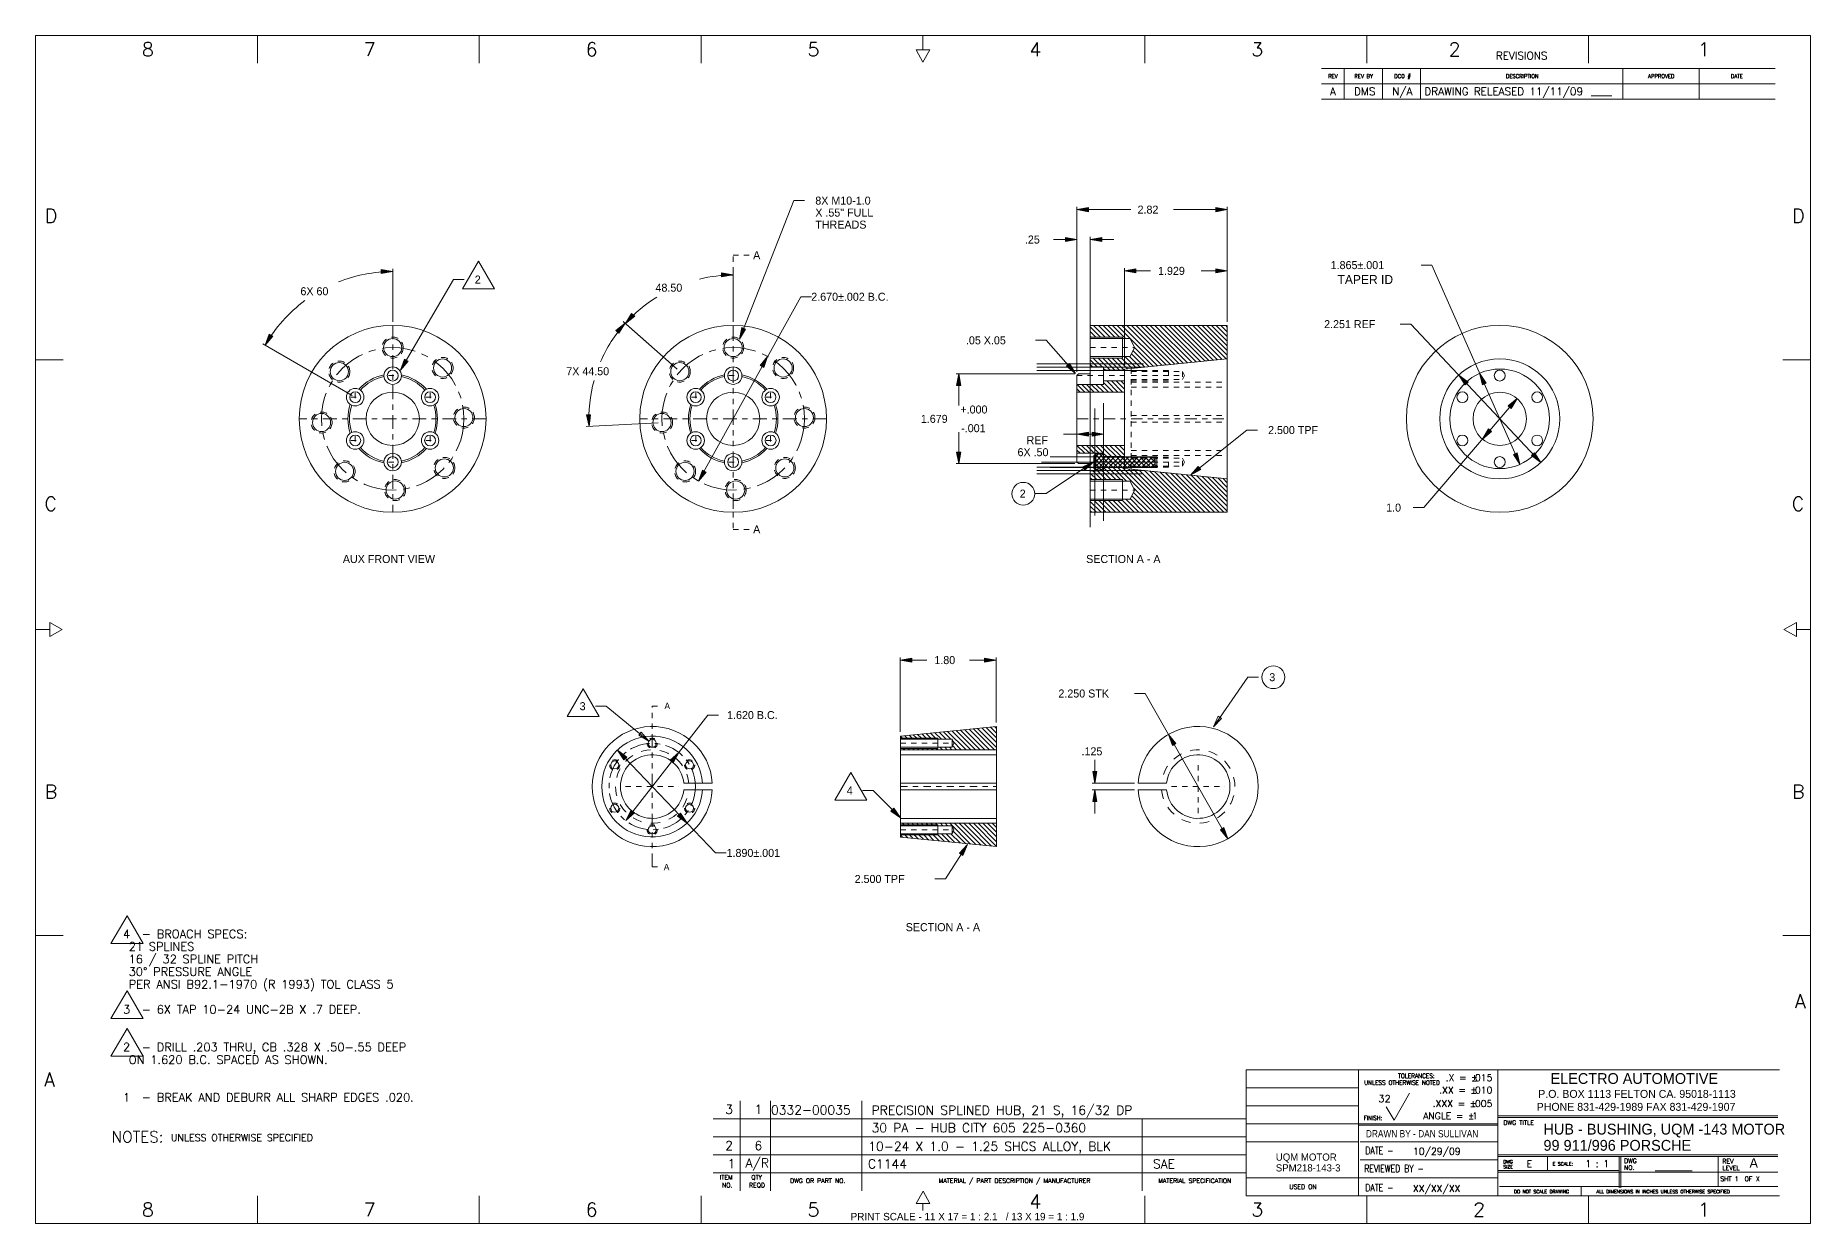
# Model space of a CAD drawing. Header units: inches. Extents: x 0.4 to 33.7, y 0.3 to 22.6.
import ezdxf

# ---------------------------------------------------------------- set-up
doc = ezdxf.new("R2010")
doc.units = ezdxf.units.IN
doc.header["$MEASUREMENT"] = 0
doc.header["$PDMODE"] = 2
doc.header["$PDSIZE"] = -2
for name, pattern in [('CENTERD', [0.4844, 0.2969, -0.0625, 0.0625, -0.0625]), ('CONTOURD', [0.4688, 0.4063, -0.0625]), ('DOTD', [0.05, 0, -0.05]), ('HIDDEND', [0.334, 0.167, -0.167]), ('PHANTOMD', [0.5782, 0.3281, -0.0313, 0.0781, -0.0313, 0.0781, -0.0313])]:
    doc.linetypes.add(name, pattern=pattern)
for name, color, linetype in [('Bushing', 7, 'Continuous'), ('Centerlines - Phantoms', 7, 'Continuous'), ('Dimensions - Text', 7, 'Continuous'), ('Hardware', 7, 'Continuous'), ('Hub', 7, 'Continuous')]:
    doc.layers.add(name, color=color, linetype=linetype)
doc.styles.add('AEC_TECH', font='AEC_TECH.SHX', dxfattribs={"height": 0.2})
doc.styles.add('ENGINEER', font='ENGINEER.SHX', dxfattribs={"height": 0.2})
doc.styles.add('MAIN', font='MAIN.SHX', dxfattribs={"height": 0.2})
doc.styles.add('MECH_TEC', font='MECH_TEC.SHX', dxfattribs={"height": 0.2})
doc.styles.add('SIMPLEX', font='simplex_.ttf', dxfattribs={"height": 0.2})
pattern_1 = [(135, (0, 0), (-0.04419417, -0.04419417), [5000])]
pattern_2 = [(225, (0, 0), (0.04419417, -0.04419417), [5000]), (315, (0, 0), (0.04419417, 0.04419417), [5000])]

msp = doc.modelspace()

# ---------------------------------------------------------------- hatches: boundary and pattern name
at = {"layer": 'Bushing', "linetype": 'Continuous', "lineweight": 0}
h = msp.add_hatch(dxfattribs=at)
h.set_pattern_fill('ANSI31', color=133, scale=0.5, angle=90, style=0, pattern_type=2)
h.set_pattern_definition(pattern_1)
h.paths.add_polyline_path([(17.31, 9.426), (17.31, 9.406), (17.576, 9.406), (17.61, 9.331), (17.576, 9.256), (17.31, 9.256), (17.31, 9.236), (16.61, 9.236), (16.61, 9.209), (18.41, 9.209), (18.41, 9.646), (16.61, 9.466), (16.61, 9.426)])
h = msp.add_hatch(dxfattribs=at)
h.set_pattern_fill('ANSI31', color=133, scale=0.5, angle=90, style=0, pattern_type=2)
h.set_pattern_definition(pattern_1)
h.paths.add_polyline_path([(17.31, 7.636), (17.31, 7.616), (16.61, 7.616), (16.61, 7.576), (18.41, 7.396), (18.41, 7.834), (16.61, 7.834), (16.61, 7.806), (17.31, 7.806), (17.31, 7.786), (17.576, 7.786), (17.61, 7.711), (17.576, 7.636)])
at = {"layer": 'Dimensions - Text', "linetype": 'Continuous', "lineweight": 0}
for points in [[(19.916, 19.328), (20.133, 19.366), (20.133, 19.289)], [(22.734, 19.328), (22.518, 19.289), (22.518, 19.366)], [(19.916, 18.768), (19.7, 18.73), (19.7, 18.806)], [(20.166, 18.768), (20.383, 18.806), (20.383, 18.73)], [(7.093, 18.169), (6.876, 18.131), (6.876, 18.207)], [(13.474, 18.104), (13.257, 18.066), (13.257, 18.142)], [(20.805, 18.181), (21.022, 18.219), (21.022, 18.143)], [(22.734, 18.181), (22.518, 18.143), (22.518, 18.219)], [(11.456, 17.195), (11.571, 17.382), (11.628, 17.332)], [(4.703, 16.789), (4.778, 16.996), (4.845, 16.958)], [(11.448, 17.202), (11.333, 17.014), (11.275, 17.065)], [(13.591, 16.903), (13.635, 17.119), (13.706, 17.091)], [(7.24, 16.32), (7.317, 16.527), (7.383, 16.488)], [(14.12, 16.577), (14.049, 16.369), (13.982, 16.406)], [(19.892, 16.257), (19.719, 16.394), (19.776, 16.445)], [(17.7, 16.249), (17.738, 16.032), (17.662, 16.032)], [(27.07, 16.23), (27.246, 16.098), (27.19, 16.046)], [(27.462, 16.262), (27.585, 16.079), (27.515, 16.048)], [(28.165, 15.79), (28.053, 15.6), (27.995, 15.65)], [(10.772, 15.268), (10.723, 15.482), (10.799, 15.486)], [(19.916, 15.121), (20.133, 15.16), (20.133, 15.083)], [(20.416, 15.121), (20.2, 15.083), (20.2, 15.16)], [(27.515, 15.029), (27.627, 15.219), (27.685, 15.169)], [(17.7, 14.57), (17.662, 14.787), (17.738, 14.787)], [(28.218, 14.557), (28.095, 14.739), (28.165, 14.77)], [(28.61, 14.589), (28.434, 14.721), (28.49, 14.773)], [(12.827, 14.241), (12.899, 14.449), (12.966, 14.412)], [(20.226, 14.602), (20.067, 14.45), (20.024, 14.513)], [(22.043, 14.354), (22.188, 14.519), (22.236, 14.459)], [(16.603, 10.89), (16.819, 10.929), (16.819, 10.852)], [(18.403, 10.89), (18.186, 10.852), (18.186, 10.929)], [(21.632, 9.499), (21.772, 9.33), (21.706, 9.292)], [(11.304, 9.205), (11.481, 9.074), (11.426, 9.022)], [(12.454, 9.161), (12.351, 8.966), (12.291, 9.013)], [(11.46, 7.882), (11.562, 8.076), (11.623, 8.029)], [(12.609, 7.838), (12.432, 7.968), (12.487, 8.021)], [(16.61, 7.936), (16.43, 8.062), (16.484, 8.116)], [(22.745, 7.543), (22.604, 7.713), (22.671, 7.751)], [(17.863, 7.435), (17.78, 7.231), (17.715, 7.272)]]:
    msp.add_hatch(color=1, dxfattribs=at).paths.add_polyline_path(points)
at = {"layer": 'Hardware', "linetype": 'Continuous', "lineweight": 0}
h = msp.add_hatch(dxfattribs=at)
h.set_pattern_fill('ANSI37', color=9, scale=0.5, angle=180, style=0, pattern_type=2)
h.set_pattern_definition(pattern_2)
h.paths.add_polyline_path([(20.268, 14.751), (20.268, 14.448), (20.416, 14.448), (20.416, 14.504), (20.416, 14.694), (20.416, 14.751)])
h = msp.add_hatch(dxfattribs=at)
h.set_pattern_fill('ANSI37', color=9, scale=0.5, angle=180, style=0, pattern_type=2)
h.set_pattern_definition(pattern_2)
h.paths.add_polyline_path([(20.416, 14.694), (20.416, 14.504), (21.379, 14.504), (21.379, 14.694)])
at = {"layer": 'Hub', "linetype": 'Continuous', "lineweight": 0}
h = msp.add_hatch(dxfattribs=at)
h.set_pattern_fill('ANSI31', color=93, scale=0.5, angle=90, style=0, pattern_type=2)
h.set_pattern_definition(pattern_1)
h.paths.add_polyline_path([(20.997, 16.744), (20.916, 16.574), (20.767, 16.574), (20.767, 16.547), (20.166, 16.547), (20.166, 16.383), (20.416, 16.383), (20.416, 16.321), (20.805, 16.321), (20.805, 16.342), (20.93, 16.354), (22.734, 16.535), (22.734, 17.159), (20.166, 17.159), (20.166, 16.941), (20.767, 16.941), (20.767, 16.914), (20.916, 16.914)])
h = msp.add_hatch(dxfattribs=at)
h.set_pattern_fill('ANSI31', color=93, scale=0.5, angle=90, style=0, pattern_type=2)
h.set_pattern_definition(pattern_1)
h.paths.add_polyline_path([(19.916, 16.055), (19.916, 15.909), (20.805, 15.909), (20.805, 16.118), (20.416, 16.118), (20.416, 16.055)])
h = msp.add_hatch(dxfattribs=at)
h.set_pattern_fill('ANSI31', color=93, scale=0.5, angle=90, style=0, pattern_type=2)
h.set_pattern_definition(pattern_1)
h.paths.add_polyline_path([(19.916, 14.909), (19.916, 14.763), (20.416, 14.763), (20.416, 14.701), (20.805, 14.701), (20.805, 14.909), (19.916, 14.909)])
h = msp.add_hatch(dxfattribs=at)
h.set_pattern_fill('ANSI31', color=93, scale=0.5, angle=90, style=0, pattern_type=2)
h.set_pattern_definition(pattern_1)
h.paths.add_polyline_path([(20.916, 14.244), (20.997, 14.074), (20.916, 13.904), (20.767, 13.904), (20.767, 13.877), (20.166, 13.877), (20.166, 13.659), (22.734, 13.659), (22.734, 14.284), (20.93, 14.464), (20.805, 14.477), (20.805, 14.498), (20.416, 14.498), (20.416, 14.435), (20.166, 14.435), (20.166, 14.271), (20.767, 14.271), (20.767, 14.244)])
for points in [[(20.253, 8.584), (20.215, 8.8), (20.292, 8.8)], [(20.253, 8.459), (20.292, 8.242), (20.215, 8.242)]]:
    msp.add_hatch(color=1, dxfattribs=at).paths.add_polyline_path(points)

# ---------------------------------------------------------------- linework, layer by layer
at = {"layer": 'Bushing', "color": 254, "linetype": 'DOTD', "lineweight": 0, "ltscale": 0.452244}
for p, q in [((20.93, 16.354), (22.73, 16.534)), ((20.93, 14.464), (22.73, 14.284))]:
    msp.add_line(p, q, dxfattribs=at)
at = {"layer": 'Bushing', "color": 254, "linetype": 'DOTD', "lineweight": 0, "ltscale": 0.23625}
for p in [(20.93, 16.354), (20.93, 14.464)]:
    msp.add_line(p, (20.93, 15.409), dxfattribs=at)
at = {"layer": 'Bushing', "color": 254, "linetype": 'DOTD', "lineweight": 0, "ltscale": 0.175}
for p, q in [((20.93, 16.314), (21.63, 16.314)), ((20.93, 16.144), (21.63, 16.144)), ((20.93, 16.124), (21.63, 16.124)), ((20.93, 14.694), (21.63, 14.694)), ((20.93, 14.674), (21.63, 14.674)), ((20.93, 14.504), (21.63, 14.504))]:
    msp.add_line(p, q, dxfattribs=at)
at = {"layer": 'Bushing', "color": 254, "linetype": 'DOTD', "lineweight": 0, "ltscale": 0.0475}
for p, q in [((21.63, 16.314), (21.63, 16.124)), ((21.63, 14.504), (21.63, 14.694))]:
    msp.add_line(p, q, dxfattribs=at)
at = {"layer": 'Bushing', "color": 254, "linetype": 'DOTD', "lineweight": 0, "ltscale": 0.28125}
for q in [(22.73, 16.534), (22.73, 14.284)]:
    msp.add_line((22.73, 15.409), q, dxfattribs=at)
at = {"layer": 'Bushing', "color": 254, "linetype": 'DOTD', "lineweight": 0, "ltscale": 0.24136}
for p, q in [((20.93, 16.294), (21.896, 16.294)), ((20.93, 16.144), (21.896, 16.144)), ((20.93, 14.674), (21.896, 14.674)), ((20.93, 14.524), (21.896, 14.524))]:
    msp.add_line(p, q, dxfattribs=at)
at = {"layer": 'Bushing', "color": 254, "linetype": 'DOTD', "lineweight": 0, "ltscale": 0.45}
for p, q in [((20.93, 16.097), (22.73, 16.097)), ((20.93, 16.005), (22.73, 16.005)), ((20.93, 15.472), (22.73, 15.472)), ((20.93, 15.347), (22.73, 15.347)), ((20.93, 14.813), (22.73, 14.813)), ((20.93, 14.722), (22.73, 14.722))]:
    msp.add_line(p, q, dxfattribs=at)
at = {"layer": 'Bushing', "color": 254, "linetype": 'DOTD', "lineweight": 0, "ltscale": 0.020645}
for p, q in [((21.93, 16.219), (21.896, 16.294)), ((21.93, 16.219), (21.896, 16.144)), ((21.93, 14.599), (21.896, 14.674)), ((21.93, 14.599), (21.896, 14.524))]:
    msp.add_line(p, q, dxfattribs=at)
at = {"layer": 'Bushing', "color": 254, "linetype": 'DOTD', "lineweight": 0, "ltscale": 0.0375}
for p, q in [((21.896, 16.294), (21.896, 16.144)), ((21.896, 14.524), (21.896, 14.674))]:
    msp.add_line(p, q, dxfattribs=at)
at = {"layer": 'Bushing', "color": 133, "linetype": 'Continuous', "lineweight": 0}
for p, q in [((16.61, 9.466), (18.41, 9.646)), ((16.61, 9.466), (16.61, 8.521)), ((16.61, 9.426), (17.31, 9.426)), ((16.61, 9.406), (17.576, 9.406)), ((17.31, 9.426), (17.31, 9.236)), ((17.61, 9.331), (17.576, 9.406)), ((17.576, 9.406), (17.576, 9.256)), ((17.61, 9.331), (17.576, 9.256)), ((18.41, 8.521), (18.41, 9.646)), ((16.61, 9.256), (17.31, 9.256)), ((16.61, 9.256), (17.576, 9.256)), ((16.61, 9.236), (17.31, 9.236)), ((16.61, 9.209), (18.41, 9.209)), ((16.61, 9.117), (18.41, 9.117)), ((12.549, 8.584), (13.08, 8.584)), ((12.549, 8.459), (13.08, 8.459)), ((16.61, 8.584), (18.41, 8.584)), ((16.61, 7.576), (16.61, 8.521)), ((16.61, 8.459), (18.41, 8.459)), ((18.41, 8.521), (18.41, 7.396)), ((21.596, 8.584), (21.065, 8.584)), ((21.596, 8.459), (21.065, 8.459)), ((16.61, 7.925), (18.41, 7.925)), ((16.61, 7.834), (18.41, 7.834)), ((16.61, 7.806), (17.31, 7.806)), ((16.61, 7.786), (17.31, 7.786)), ((16.61, 7.786), (17.576, 7.786)), ((17.31, 7.616), (17.31, 7.806)), ((17.61, 7.711), (17.576, 7.786)), ((17.576, 7.636), (17.576, 7.786)), ((17.61, 7.711), (17.576, 7.636)), ((16.61, 7.636), (17.576, 7.636)), ((16.61, 7.616), (17.31, 7.616)), ((16.61, 7.576), (18.41, 7.396))]:
    msp.add_line(p, q, dxfattribs=at)
at = {"layer": 'Bushing', "color": 133, "linetype": 'CONTOURD', "lineweight": 0, "ltscale": 0.149226}
for centre in [(11.957, 9.331), (11.255, 8.926), (12.658, 8.926), (11.255, 8.116), (12.658, 8.116), (11.957, 7.711)]:
    msp.add_circle(centre, 0.095, dxfattribs=at)
at = {"layer": 'Bushing', "color": 133, "linetype": 'Continuous', "lineweight": 0}
for centre in [(11.957, 9.331), (11.255, 8.926), (12.658, 8.926), (11.255, 8.116), (12.658, 8.116), (11.957, 7.711)]:
    msp.add_circle(centre, 0.075, dxfattribs=at)
for centre, radius, start, end in [((11.957, 8.521), 1.125, 3.1847, 356.8153), ((11.957, 8.521), 0.945, 3.7922, 356.2078), ((22.188, 8.521), 1.125, 183.1847, 176.8153), ((11.957, 8.521), 0.596, 6.0194, 353.9806), ((22.188, 8.521), 0.596, 186.0194, 173.9806)]:
    msp.add_arc(centre, radius, start, end, dxfattribs=at)
at = {"layer": 'Bushing', "color": 133, "linetype": 'HIDDEND', "lineweight": 0, "ltscale": 1.048629}
for centre, start, end in [((11.957, 8.521), 5.2159, 354.7841), ((22.188, 8.521), 185.2159, 174.7841)]:
    msp.add_arc(centre, 0.688, start, end, dxfattribs=at)
at = {"layer": 'Centerlines - Phantoms', "color": 9, "linetype": 'PHANTOMD', "lineweight": 0, "ltscale": 0.08019}
for p, q in [((13.474, 18.152), (13.474, 18.473)), ((13.474, 13.659), (13.474, 13.339))]:
    msp.add_line(p, q, dxfattribs=at)
at = {"layer": 'Centerlines - Phantoms', "color": 9, "linetype": 'PHANTOMD', "lineweight": 0, "ltscale": 0.075}
for p, q in [((13.474, 18.473), (13.774, 18.473)), ((13.474, 13.339), (13.774, 13.339))]:
    msp.add_line(p, q, dxfattribs=at)
at = {"layer": 'Centerlines - Phantoms', "color": 9, "linetype": 'CENTERD', "lineweight": 0, "ltscale": 0.875}
for p, q in [((7.093, 17.159), (7.093, 13.659)), ((8.843, 15.409), (5.343, 15.409)), ((15.224, 15.409), (11.724, 15.409))]:
    msp.add_line(p, q, dxfattribs=at)
at = {"layer": 'Centerlines - Phantoms', "color": 9, "linetype": 'PHANTOMD', "lineweight": 0, "ltscale": 0.875}
msp.add_line((13.474, 17.159), (13.474, 13.659), dxfattribs=at)
at = {"layer": 'Centerlines - Phantoms', "color": 9, "linetype": 'CENTERD', "lineweight": 0, "ltscale": 0.207722}
for p, q in [((20.166, 16.744), (20.997, 16.744)), ((20.166, 14.074), (20.997, 14.074))]:
    msp.add_line(p, q, dxfattribs=at)
at = {"layer": 'Centerlines - Phantoms', "color": 9, "linetype": 'CENTERD', "lineweight": 0, "ltscale": 0.04027}
for p, q in [((7.012, 16.219), (7.173, 16.219)), ((13.393, 16.219), (13.554, 16.219)), ((6.311, 15.814), (6.472, 15.814)), ((6.391, 15.895), (6.391, 15.734)), ((7.714, 15.814), (7.875, 15.814)), ((7.794, 15.895), (7.794, 15.734)), ((12.692, 15.814), (12.853, 15.814)), ((12.772, 15.895), (12.772, 15.734)), ((14.095, 15.814), (14.256, 15.814)), ((14.175, 15.895), (14.175, 15.734)), ((6.311, 15.004), (6.472, 15.004)), ((6.391, 15.085), (6.391, 14.924)), ((7.714, 15.004), (7.875, 15.004)), ((7.794, 15.085), (7.794, 14.924)), ((12.692, 15.004), (12.853, 15.004)), ((12.772, 15.085), (12.772, 14.924)), ((14.095, 15.004), (14.256, 15.004)), ((14.175, 15.085), (14.175, 14.924)), ((7.012, 14.599), (7.173, 14.599)), ((13.393, 14.599), (13.554, 14.599))]:
    msp.add_line(p, q, dxfattribs=at)
at = {"layer": 'Centerlines - Phantoms', "color": 9, "linetype": 'CENTERD', "lineweight": 0, "ltscale": 0.222128}
for p, q in [((19.917, 16.219), (20.805, 16.219)), ((19.917, 14.599), (20.805, 14.599))]:
    msp.add_line(p, q, dxfattribs=at)
at = {"layer": 'Centerlines - Phantoms', "color": 254, "linetype": 'DOTD', "lineweight": 0, "ltscale": 0.25}
for p, q in [((20.93, 16.219), (21.93, 16.219)), ((20.93, 14.599), (21.93, 14.599))]:
    msp.add_line(p, q, dxfattribs=at)
at = {"layer": 'Centerlines - Phantoms', "color": 9, "linetype": 'CENTERD', "lineweight": 0, "ltscale": 0.704512}
msp.add_line((19.916, 15.409), (22.734, 15.409), dxfattribs=at)
at = {"layer": 'Centerlines - Phantoms', "color": 9, "linetype": 'PHANTOMD', "lineweight": 0, "ltscale": 0.75229}
msp.add_line((11.957, 7.017), (11.957, 10.026), dxfattribs=at)
at = {"layer": 'Centerlines - Phantoms', "color": 9, "linetype": 'PHANTOMD', "lineweight": 0, "ltscale": 0.0375}
for p, q in [((11.957, 10.026), (12.107, 10.026)), ((11.957, 7.017), (12.107, 7.017))]:
    msp.add_line(p, q, dxfattribs=at)
at = {"layer": 'Centerlines - Phantoms', "color": 9, "linetype": 'CENTERD', "lineweight": 0, "ltscale": 0.25}
for p, q in [((16.61, 9.331), (17.61, 9.331)), ((16.61, 7.711), (17.61, 7.711))]:
    msp.add_line(p, q, dxfattribs=at)
at = {"layer": 'Centerlines - Phantoms', "color": 7, "linetype": 'CENTERD', "lineweight": 5, "ltscale": 0.25}
for p, q in [((22.188, 8.021), (22.188, 9.021)), ((11.457, 8.521), (12.457, 8.521)), ((21.688, 8.521), (22.688, 8.521))]:
    msp.add_line(p, q, dxfattribs=at)
at = {"layer": 'Centerlines - Phantoms', "color": 9, "linetype": 'CENTERD', "lineweight": 0, "ltscale": 0.45}
msp.add_line((16.61, 8.521), (18.41, 8.521), dxfattribs=at)
at = {"layer": 'Centerlines - Phantoms', "color": 9, "linetype": 'CENTERD', "lineweight": 0, "ltscale": 2.097013}
for centre in [(7.093, 15.409), (13.474, 15.409)]:
    msp.add_circle(centre, 1.335, dxfattribs=at)
at = {"layer": 'Centerlines - Phantoms', "color": 9, "linetype": 'CENTERD', "lineweight": 0, "ltscale": 1.272345}
msp.add_circle((11.957, 8.521), 0.81, dxfattribs=at)
at = {"layer": 'Dimensions - Text', "color": 1, "linetype": 'Continuous', "lineweight": 0}
for p, q in [((0.399, 22.589), (33.663, 22.589)), ((0.399, 0.336), (0.399, 22.589)), ((4.557, 22.07), (4.557, 22.589)), ((8.715, 22.07), (8.715, 22.589)), ((12.873, 22.07), (12.873, 22.589)), ((16.901, 22.324), (17.161, 22.324)), ((17.031, 22.089), (16.901, 22.324)), ((17.031, 22.324), (17.031, 22.589)), ((17.161, 22.324), (17.031, 22.089)), ((21.189, 22.07), (21.189, 22.589)), ((25.347, 22.07), (25.347, 22.589)), ((29.505, 22.07), (29.505, 22.589)), ((33.663, 22.589), (33.663, 0.336)), ((24.499, 21.971), (33.003, 21.971)), ((24.927, 21.971), (24.927, 21.4)), ((25.642, 21.971), (25.642, 21.4)), ((26.357, 21.971), (26.357, 21.4)), ((30.144, 21.971), (30.144, 21.4)), ((31.574, 21.971), (31.574, 21.4)), ((33.003, 21.686), (24.499, 21.686)), ((24.499, 21.4), (33.003, 21.4)), ((13.591, 16.903), (14.613, 19.497)), ((14.613, 19.497), (14.813, 19.497)), ((19.916, 16.289), (19.916, 19.378)), ((19.916, 19.328), (20.133, 19.366)), ((19.916, 19.328), (20.133, 19.289)), ((19.916, 19.328), (20.925, 19.328)), ((20.133, 19.366), (20.133, 19.289)), ((21.725, 19.328), (22.734, 19.328)), ((22.734, 19.328), (22.518, 19.366)), ((22.518, 19.289), (22.518, 19.366)), ((22.734, 19.328), (22.518, 19.289)), ((22.734, 17.229), (22.734, 19.378)), ((19.916, 18.768), (19.476, 18.768)), ((19.916, 18.768), (19.7, 18.806)), ((19.7, 18.73), (19.7, 18.806)), ((19.916, 18.768), (19.7, 18.73)), ((19.916, 16.289), (19.916, 18.818)), ((20.166, 17.229), (20.166, 18.818)), ((20.166, 18.768), (20.383, 18.806)), ((20.166, 18.768), (20.383, 18.73)), ((20.166, 18.768), (20.606, 18.768)), ((20.383, 18.806), (20.383, 18.73)), ((8.701, 18.362), (8.401, 17.843)), ((9.001, 17.843), (8.701, 18.362)), ((7.093, 18.169), (6.876, 18.207)), ((6.876, 18.131), (6.876, 18.207)), ((7.093, 18.169), (6.876, 18.131)), ((7.093, 17.229), (7.093, 18.219)), ((7.24, 16.32), (8.231, 18.018)), ((8.231, 18.018), (8.431, 18.018)), ((13.474, 18.104), (13.257, 18.142)), ((13.257, 18.066), (13.257, 18.142)), ((13.474, 18.104), (13.257, 18.066)), ((13.474, 17.229), (13.474, 18.154)), ((20.805, 16.412), (20.805, 18.231)), ((20.805, 18.181), (21.022, 18.219)), ((20.805, 18.181), (21.022, 18.143)), ((20.805, 18.181), (21.295, 18.181)), ((21.022, 18.219), (21.022, 18.143)), ((22.245, 18.181), (22.734, 18.181)), ((22.734, 18.181), (22.518, 18.219)), ((22.518, 18.143), (22.518, 18.219)), ((22.734, 18.181), (22.518, 18.143)), ((22.734, 17.229), (22.734, 18.231)), ((26.565, 18.289), (26.365, 18.289)), ((28.218, 14.557), (26.565, 18.289)), ((8.401, 17.843), (9.001, 17.843)), ((12.827, 14.241), (14.739, 17.696)), ((14.739, 17.696), (14.939, 17.696)), ((11.456, 17.195), (11.571, 17.382)), ((11.456, 17.195), (11.628, 17.332)), ((11.571, 17.382), (11.628, 17.332)), ((4.703, 16.789), (4.778, 16.996)), ((4.778, 16.996), (4.845, 16.958)), ((11.448, 17.202), (11.275, 17.065)), ((11.333, 17.014), (11.275, 17.065)), ((11.448, 17.202), (11.333, 17.014)), ((12.422, 16.34), (11.41, 17.235)), ((12.422, 16.34), (11.418, 17.228)), ((13.591, 16.903), (13.635, 17.119)), ((13.591, 16.903), (13.706, 17.091)), ((13.635, 17.119), (13.706, 17.091)), ((26.176, 17.183), (25.976, 17.183)), ((28.61, 14.589), (26.176, 17.183)), ((6.331, 15.849), (4.66, 16.814)), ((4.703, 16.789), (4.845, 16.958)), ((19.339, 16.88), (19.139, 16.88)), ((19.892, 16.257), (19.339, 16.88)), ((0.399, 16.514), (0.919, 16.514)), ((7.24, 16.32), (7.317, 16.527)), ((7.24, 16.32), (7.383, 16.488)), ((7.317, 16.527), (7.383, 16.488)), ((14.12, 16.577), (13.982, 16.406)), ((14.049, 16.369), (13.982, 16.406)), ((14.12, 16.577), (14.049, 16.369)), ((19.719, 16.394), (19.776, 16.445)), ((19.892, 16.257), (19.719, 16.394)), ((19.892, 16.257), (19.776, 16.445)), ((33.663, 16.514), (33.143, 16.514)), ((19.876, 16.249), (17.65, 16.249)), ((17.7, 16.249), (17.662, 16.032)), ((17.738, 16.032), (17.662, 16.032)), ((17.7, 16.249), (17.738, 16.032)), ((17.7, 15.659), (17.7, 16.249)), ((27.07, 16.23), (27.246, 16.098)), ((27.07, 16.23), (27.19, 16.046)), ((27.246, 16.098), (27.19, 16.046)), ((27.462, 16.262), (27.585, 16.079)), ((27.462, 16.262), (27.515, 16.048)), ((27.585, 16.079), (27.515, 16.048)), ((28.165, 15.79), (26.42, 13.746)), ((28.165, 15.79), (27.995, 15.65)), ((28.053, 15.6), (27.995, 15.65)), ((28.165, 15.79), (28.053, 15.6)), ((12.071, 15.336), (10.722, 15.265)), ((10.723, 15.482), (10.799, 15.486)), ((10.772, 15.268), (10.723, 15.482)), ((10.772, 15.268), (10.799, 15.486)), ((17.7, 14.57), (17.7, 15.159)), ((19.916, 15.121), (19.663, 15.121)), ((19.916, 14.677), (19.916, 15.171)), ((19.916, 15.121), (20.133, 15.16)), ((19.916, 15.121), (20.133, 15.083)), ((19.916, 15.121), (20.416, 15.121)), ((20.133, 15.16), (20.133, 15.083)), ((20.416, 15.121), (20.2, 15.16)), ((20.2, 15.083), (20.2, 15.16)), ((20.416, 15.121), (20.2, 15.083)), ((20.416, 14.677), (20.416, 15.171)), ((22.043, 14.354), (23.098, 15.199)), ((23.098, 15.199), (23.298, 15.199)), ((27.515, 15.029), (27.627, 15.219)), ((27.515, 15.029), (27.685, 15.169)), ((27.627, 15.219), (27.685, 15.169)), ((17.7, 14.57), (17.662, 14.787)), ((17.662, 14.787), (17.738, 14.787)), ((17.7, 14.57), (17.738, 14.787)), ((28.095, 14.739), (28.165, 14.77)), ((28.218, 14.557), (28.095, 14.739)), ((28.218, 14.557), (28.165, 14.77)), ((28.434, 14.721), (28.49, 14.773)), ((28.61, 14.589), (28.434, 14.721)), ((28.61, 14.589), (28.49, 14.773)), ((12.827, 14.241), (12.899, 14.449)), ((12.827, 14.241), (12.966, 14.412)), ((12.899, 14.449), (12.966, 14.412)), ((19.876, 14.57), (17.65, 14.57)), ((20.226, 14.602), (19.341, 14.008)), ((20.226, 14.602), (20.024, 14.513)), ((20.067, 14.45), (20.024, 14.513)), ((20.226, 14.602), (20.067, 14.45)), ((22.043, 14.354), (22.188, 14.519)), ((22.043, 14.354), (22.236, 14.459)), ((22.188, 14.519), (22.236, 14.459)), ((19.341, 14.008), (19.141, 14.008)), ((26.42, 13.746), (26.22, 13.746)), ((0.665, 11.463), (0.399, 11.463)), ((0.665, 11.333), (0.665, 11.593)), ((0.665, 11.593), (0.899, 11.463)), ((0.899, 11.463), (0.665, 11.333)), ((33.163, 11.463), (33.398, 11.593)), ((33.398, 11.333), (33.163, 11.463)), ((33.398, 11.593), (33.398, 11.333)), ((33.398, 11.463), (33.663, 11.463)), ((16.603, 9.543), (16.603, 10.94)), ((16.603, 10.89), (16.819, 10.929)), ((16.603, 10.89), (16.819, 10.852)), ((16.603, 10.89), (17.103, 10.89)), ((16.819, 10.929), (16.819, 10.852)), ((17.903, 10.89), (18.403, 10.89)), ((18.403, 10.89), (18.186, 10.929)), ((18.186, 10.852), (18.186, 10.929)), ((18.403, 10.89), (18.186, 10.852)), ((18.403, 9.723), (18.403, 10.94)), ((10.663, 10.352), (10.363, 9.833)), ((10.963, 9.833), (10.663, 10.352)), ((22.473, 9.637), (23.121, 10.569)), ((23.121, 10.569), (23.321, 10.569)), ((11.094, 10.026), (10.894, 10.026)), ((11.895, 9.374), (11.094, 10.026)), ((21.197, 10.264), (20.997, 10.264)), ((22.745, 7.543), (21.197, 10.264)), ((10.363, 9.833), (10.963, 9.833)), ((11.46, 7.882), (12.997, 9.86)), ((12.997, 9.86), (13.197, 9.86)), ((22.473, 9.637), (22.565, 9.837)), ((22.473, 9.637), (22.628, 9.793)), ((22.565, 9.837), (22.628, 9.793)), ((11.703, 9.481), (11.751, 9.541)), ((11.895, 9.374), (11.703, 9.481)), ((11.895, 9.374), (11.751, 9.541)), ((21.632, 9.499), (21.772, 9.33)), ((21.632, 9.499), (21.706, 9.292)), ((21.772, 9.33), (21.706, 9.292)), ((11.304, 9.205), (11.481, 9.074)), ((11.304, 9.205), (11.426, 9.022)), ((11.304, 9.205), (13.143, 7.278)), ((11.481, 9.074), (11.426, 9.022)), ((12.454, 9.161), (12.291, 9.013)), ((12.351, 8.966), (12.291, 9.013)), ((12.454, 9.161), (12.351, 8.966)), ((15.678, 8.787), (15.378, 8.267)), ((15.978, 8.267), (15.678, 8.787)), ((16.1, 8.447), (15.9, 8.447)), ((16.61, 7.936), (16.1, 8.447)), ((11.46, 7.882), (11.562, 8.076)), ((11.46, 7.882), (11.623, 8.029)), ((11.562, 8.076), (11.623, 8.029)), ((12.432, 7.968), (12.487, 8.021)), ((12.609, 7.838), (12.487, 8.021)), ((15.378, 8.267), (15.978, 8.267)), ((16.43, 8.062), (16.484, 8.116)), ((16.61, 7.936), (16.43, 8.062)), ((16.61, 7.936), (16.484, 8.116)), ((12.609, 7.838), (12.432, 7.968)), ((22.604, 7.713), (22.671, 7.751)), ((22.745, 7.543), (22.604, 7.713)), ((22.745, 7.543), (22.671, 7.751)), ((17.863, 7.435), (17.455, 6.79)), ((17.863, 7.435), (17.715, 7.272)), ((17.863, 7.435), (17.78, 7.231)), ((13.143, 7.278), (13.343, 7.278)), ((17.78, 7.231), (17.715, 7.272)), ((17.455, 6.79), (17.255, 6.79)), ((2.114, 6.099), (1.814, 5.58)), ((2.414, 5.58), (2.114, 6.099)), ((0.399, 5.729), (0.919, 5.729)), ((33.663, 5.729), (33.143, 5.729)), ((1.814, 5.58), (2.414, 5.58)), ((2.114, 4.697), (1.814, 4.177)), ((2.414, 4.177), (2.114, 4.697)), ((1.814, 4.177), (2.414, 4.177)), ((2.114, 3.988), (1.814, 3.468)), ((2.414, 3.468), (2.114, 3.988)), ((1.814, 3.468), (2.414, 3.468)), ((23.089, 0.856), (23.089, 3.214)), ((23.089, 3.214), (33.081, 3.214)), ((25.194, 0.856), (25.194, 3.214)), ((27.805, 0.856), (27.805, 3.214)), ((23.098, 2.877), (25.196, 2.877)), ((13.602, 2.632), (13.602, 0.947)), ((14.176, 2.632), (14.176, 0.947)), ((15.884, 2.632), (15.884, 0.947)), ((23.098, 2.541), (25.196, 2.541)), ((27.805, 2.351), (33.054, 2.351)), ((13.097, 2.295), (23.089, 2.295)), ((21.14, 2.295), (21.14, 0.947)), ((23.098, 2.204), (25.196, 2.204)), ((25.194, 2.204), (27.805, 2.204)), ((25.194, 2.177), (27.805, 2.177)), ((27.805, 2.324), (33.054, 2.324)), ((13.097, 1.958), (23.089, 1.958)), ((23.089, 1.867), (25.194, 1.867)), ((25.221, 1.867), (27.805, 1.867)), ((13.097, 1.621), (23.089, 1.621)), ((25.221, 1.531), (27.805, 1.531)), ((27.805, 1.62), (33.054, 1.62)), ((27.805, 1.593), (33.054, 1.593)), ((28.732, 1.593), (28.732, 1.326)), ((30.079, 1.593), (30.079, 1.004)), ((30.106, 1.593), (30.106, 1.004)), ((31.932, 1.031), (31.932, 1.593)), ((13.097, 1.284), (23.089, 1.284)), ((23.089, 1.193), (25.221, 1.193)), ((25.221, 1.194), (27.805, 1.194)), ((27.805, 1.326), (30.079, 1.326)), ((27.805, 1.299), (33.054, 1.299)), ((27.832, 1.031), (33.054, 1.031)), ((29.363, 0.856), (29.363, 1.025)), ((4.557, 0.856), (4.557, 0.336)), ((8.715, 0.856), (8.715, 0.336)), ((12.873, 0.856), (12.873, 0.336)), ((16.901, 0.71), (17.032, 0.944)), ((17.161, 0.71), (16.901, 0.71)), ((17.031, 0.709), (17.031, 0.577)), ((17.032, 0.944), (17.161, 0.71)), ((21.189, 0.856), (21.189, 0.336)), ((23.089, 0.856), (33.081, 0.856)), ((25.347, 0.856), (25.347, 0.336)), ((29.505, 0.856), (29.505, 0.336)), ((33.663, 0.336), (0.399, 0.336))]:
    msp.add_line(p, q, dxfattribs=at)
msp.add_lwpolyline([(25.713, 2.522), (25.858, 2.269), (26.15, 2.775)], dxfattribs=at)
for centre in [(18.91, 14.005), (23.596, 10.569)]:
    msp.add_circle(centre, 0.214, dxfattribs=at)
for centre, radius, start, end in [((7.093, 15.409), 2.759, 90, 111.6514), ((13.474, 15.409), 2.694, 90, 103.5579), ((13.474, 15.409), 2.694, 122.1333, 138.5), ((7.093, 15.409), 2.759, 126.6204, 150), ((13.474, 15.409), 2.705, 138.5, 156.7728), ((13.474, 15.409), 2.705, 164.6328, 183)]:
    msp.add_arc(centre, radius, start, end, dxfattribs=at)
at = {"layer": 'Hardware', "color": 9, "linetype": 'Continuous', "lineweight": 0}
for p, q in [((20.231, 14.714), (20.268, 14.751)), ((20.231, 14.485), (20.231, 14.714)), ((20.268, 14.751), (20.416, 14.751)), ((20.268, 14.448), (20.268, 14.751)), ((20.416, 14.448), (20.416, 14.751)), ((21.379, 14.694), (20.416, 14.694)), ((21.379, 14.694), (21.416, 14.657)), ((21.379, 14.504), (21.379, 14.694)), ((21.416, 14.541), (21.416, 14.657)), ((20.231, 14.485), (20.268, 14.448)), ((20.268, 14.448), (20.416, 14.448)), ((20.416, 14.504), (21.379, 14.504)), ((21.416, 14.541), (21.379, 14.504))]:
    msp.add_line(p, q, dxfattribs=at)
at = {"layer": 'Hardware', "color": 93, "linetype": 'Continuous', "lineweight": 0}
for p in [(20.416, 14.7), (20.416, 14.599), (20.416, 14.497)]:
    msp.add_point(p, dxfattribs=at)
at = {"layer": 'Hardware', "color": 13, "linetype": 'Continuous', "lineweight": 0}
for p in [(20.416, 14.7), (20.254, 14.6), (20.416, 14.599), (20.416, 14.497)]:
    msp.add_point(p, dxfattribs=at)
at = {"layer": 'Hub', "color": 93, "linetype": 'Continuous', "lineweight": 0}
for p, q in [((20.166, 17.159), (20.166, 16.249)), ((20.166, 17.159), (22.734, 17.159)), ((22.734, 17.159), (22.734, 15.409)), ((20.166, 16.941), (20.767, 16.941)), ((20.166, 16.914), (20.916, 16.914)), ((20.767, 16.941), (20.767, 16.547)), ((20.997, 16.744), (20.916, 16.914)), ((20.997, 16.744), (20.916, 16.574)), ((20.166, 16.574), (20.916, 16.574)), ((20.166, 16.547), (20.767, 16.547)), ((20.166, 16.383), (20.416, 16.383)), ((20.416, 16.383), (20.416, 16.055)), ((20.416, 16.321), (20.805, 16.321)), ((20.805, 16.342), (22.734, 16.535)), ((20.805, 16.342), (20.805, 15.409)), ((19.946, 16.249), (19.916, 16.219)), ((19.916, 16.219), (19.916, 15.409)), ((20.416, 16.055), (19.916, 16.055)), ((20.166, 16.249), (19.946, 16.249)), ((20.416, 16.118), (20.805, 16.118)), ((19.916, 15.909), (20.805, 15.909)), ((19.916, 14.6), (19.916, 15.409)), ((20.805, 14.477), (20.805, 15.409)), ((22.734, 13.659), (22.734, 15.409)), ((19.916, 14.909), (20.805, 14.909)), ((20.416, 14.763), (19.916, 14.763)), ((20.416, 14.435), (20.416, 14.763)), ((20.416, 14.701), (20.805, 14.701)), ((19.946, 14.57), (19.916, 14.6)), ((20.166, 14.57), (19.946, 14.57)), ((20.166, 13.659), (20.166, 14.57)), ((20.166, 14.435), (20.416, 14.435)), ((20.416, 14.498), (20.805, 14.498)), ((20.805, 14.477), (22.734, 14.284)), ((20.166, 14.271), (20.767, 14.271)), ((20.166, 14.244), (20.916, 14.244)), ((20.767, 13.877), (20.767, 14.271)), ((20.997, 14.074), (20.916, 14.244)), ((20.997, 14.074), (20.916, 13.904)), ((20.166, 13.904), (20.916, 13.904)), ((20.166, 13.877), (20.767, 13.877)), ((20.166, 13.659), (22.734, 13.659))]:
    msp.add_line(p, q, dxfattribs=at)
at = {"layer": 'Hub', "color": 3, "linetype": 'Continuous', "lineweight": 0}
msp.add_line((20.166, 16.249), (20.166, 14.57), dxfattribs=at)
at = {"layer": 'Hub', "color": 1, "linetype": 'Continuous', "lineweight": 0}
for p, q in [((20.253, 8.584), (20.253, 9.024)), ((20.253, 8.584), (20.215, 8.8)), ((20.215, 8.8), (20.292, 8.8)), ((20.253, 8.584), (20.292, 8.8)), ((20.995, 8.584), (20.203, 8.584)), ((20.995, 8.459), (20.203, 8.459)), ((20.253, 8.459), (20.215, 8.242)), ((20.253, 8.459), (20.292, 8.242)), ((20.253, 8.459), (20.253, 8.019)), ((20.292, 8.242), (20.215, 8.242))]:
    msp.add_line(p, q, dxfattribs=at)
at = {"layer": 'Hub', "color": 93, "linetype": 'Continuous', "lineweight": 0}
for centre, radius in [((7.093, 15.409), 1.75), ((13.474, 15.409), 1.75), ((27.84, 15.409), 1.75), ((7.093, 16.744), 0.17), ((13.474, 16.744), 0.17), ((6.093, 16.294), 0.17), ((7.093, 16.219), 0.164), ((7.093, 16.219), 0.102), ((8.028, 16.362), 0.17), ((12.474, 16.294), 0.17), ((13.474, 16.219), 0.164), ((13.474, 16.219), 0.102), ((14.41, 16.362), 0.17), ((27.84, 15.409), 1.125), ((27.84, 15.409), 0.933), ((27.84, 16.219), 0.102), ((6.391, 15.814), 0.164), ((7.794, 15.814), 0.164), ((12.772, 15.814), 0.164), ((14.175, 15.814), 0.164), ((6.391, 15.814), 0.102), ((7.093, 15.409), 0.5), ((7.794, 15.814), 0.101), ((12.772, 15.814), 0.102), ((13.474, 15.409), 0.5), ((14.175, 15.814), 0.101), ((27.139, 15.814), 0.102), ((27.84, 15.409), 0.5), ((28.541, 15.814), 0.101), ((5.76, 15.34), 0.17), ((8.428, 15.433), 0.17), ((12.141, 15.34), 0.17), ((14.809, 15.433), 0.17), ((6.391, 15.004), 0.164), ((6.391, 15.004), 0.102), ((7.794, 15.004), 0.164), ((7.794, 15.004), 0.102), ((12.772, 15.004), 0.164), ((12.772, 15.004), 0.102), ((14.175, 15.004), 0.164), ((14.175, 15.004), 0.102), ((27.139, 15.004), 0.102), ((28.541, 15.004), 0.102), ((7.093, 14.599), 0.164), ((7.093, 14.599), 0.102), ((8.061, 14.49), 0.17), ((13.474, 14.599), 0.164), ((13.474, 14.599), 0.102), ((14.442, 14.49), 0.17), ((27.84, 14.599), 0.102), ((6.191, 14.425), 0.17), ((12.572, 14.425), 0.17), ((7.139, 14.075), 0.17), ((13.52, 14.075), 0.17)]:
    msp.add_circle(centre, radius, dxfattribs=at)
at = {"layer": 'Hub', "color": 93, "linetype": 'CONTOURD', "lineweight": 0, "ltscale": 0.309447}
for centre in [(7.093, 16.744), (13.474, 16.744), (6.093, 16.294), (8.028, 16.362), (12.474, 16.294), (14.41, 16.362), (5.76, 15.34), (8.428, 15.433), (12.141, 15.34), (14.809, 15.433), (8.061, 14.49), (14.442, 14.49), (6.191, 14.425), (12.572, 14.425), (7.139, 14.075), (13.52, 14.075)]:
    msp.add_circle(centre, 0.197, dxfattribs=at)
at = {"layer": 'Hub', "color": 93, "linetype": 'Continuous', "lineweight": 0}
for centre, radius, start, end in [((7.093, 15.409), 0.84, 101.2271, 138.7729), ((7.093, 15.409), 0.809, 101.6241, 138.3759), ((7.093, 15.409), 0.839, 41.2271, 78.7729), ((7.093, 15.409), 0.809, 41.6241, 78.3759), ((13.474, 15.409), 0.84, 101.2271, 138.7729), ((13.474, 15.409), 0.81, 101.6241, 138.3759), ((13.474, 15.409), 0.839, 41.2271, 78.7729), ((13.474, 15.409), 0.809, 41.6241, 78.3759), ((7.093, 15.409), 0.84, 161.2271, 198.7729), ((7.093, 15.409), 0.81, 161.6241, 198.3759), ((7.093, 15.409), 0.81, 341.6241, 18.3759), ((7.093, 15.409), 0.839, 341.2271, 18.7729), ((13.474, 15.409), 0.839, 161.2271, 198.7729), ((13.474, 15.409), 0.81, 161.6241, 198.3759), ((13.474, 15.409), 0.81, 341.6241, 18.3759), ((13.474, 15.409), 0.839, 341.2271, 18.7729), ((7.093, 15.409), 0.84, 221.2271, 258.7729), ((7.093, 15.409), 0.81, 221.6241, 258.3759), ((7.093, 15.409), 0.809, 281.6241, 318.3759), ((7.093, 15.409), 0.839, 281.2271, 318.7729), ((13.474, 15.409), 0.84, 221.2271, 258.7729), ((13.474, 15.409), 0.81, 221.6241, 258.3759), ((13.474, 15.409), 0.809, 281.6241, 318.3759), ((13.474, 15.409), 0.839, 281.2271, 318.7729)]:
    msp.add_arc(centre, radius, start, end, dxfattribs=at)
for p in [(20.166, 16.438), (20.166, 16.375), (20.166, 16.313), (20.166, 14.506), (20.166, 14.443), (20.166, 14.381)]:
    msp.add_point(p, dxfattribs=at)

# ---------------------------------------------------------------- texts
at = {"layer": 'Dimensions - Text', "color": 1, "linetype": 'Continuous', "lineweight": 0}
for s, height, style, p in [('8', 0.26, 'SIMPLEX', (2.394, 22.2)), ('7', 0.26, 'SIMPLEX', (6.549, 22.2)), ('6', 0.26, 'SIMPLEX', (10.71, 22.2)), ('5', 0.26, 'SIMPLEX', (14.868, 22.2)), ('4', 0.26, 'SIMPLEX', (19.026, 22.2)), ('3', 0.26, 'SIMPLEX', (23.184, 22.2)), ('2', 0.26, 'SIMPLEX', (26.882, 22.2)), ('1', 0.26, 'SIMPLEX', (31.552, 22.2)), ('REVISIONS', 0.1429, 'SIMPLEX', (27.767, 22.14)), ('REV', 0.0715, 'SIMPLEX', (24.625, 21.793)), ('REV BY', 0.0715, 'SIMPLEX', (25.115, 21.793)), ('DCO #', 0.0715, 'SIMPLEX', (25.864, 21.793)), ('DESCRIPTION', 0.07147, 'SIMPLEX', (27.956, 21.793)), ('APPROVED', 0.0715, 'SIMPLEX', (30.62, 21.793)), ('DATE', 0.0715, 'SIMPLEX', (32.17, 21.793)), ('D', 0.26, 'SIMPLEX', (0.572, 19.08)), ('X .55" FULL', 0.15, 'MAIN', (15.013, 19.197)), ('8X M10-1.0', 0.15, 'MAIN', (15.013, 19.422)), ('2.82', 0.15, 'MAIN', (21.052, 19.253)), ('D', 0.26, 'SIMPLEX', (33.317, 19.08)), ('THREADS', 0.15, 'MAIN', (15.013, 18.972)), ('.25', 0.15, 'MAIN', (18.941, 18.693)), ('1.865%%p.001', 0.15, 'MAIN', (24.671, 18.214)), ('2', 0.15, 'MAIN', (8.631, 17.943)), ('1.929', 0.15, 'MAIN', (21.436, 18.106)), ('6X 60', 0.15, 'MAIN', (5.364, 17.724)), ('48.50', 0.15, 'MAIN', (12.018, 17.791)), ('2.670%%p.002 B.C.', 0.15, 'MAIN', (14.937, 17.621)), ('2.251 REF', 0.15, 'MAIN', (24.549, 17.108)), ('.05 X.05', 0.15, 'MAIN', (17.836, 16.805)), ('7X 44.50', 0.15, 'MAIN', (10.346, 16.226)), ('+.000', 0.15, 'MAIN', (17.732, 15.509)), ('1.679', 0.15, 'MAIN', (16.991, 15.334)), ('-.001', 0.15, 'MAIN', (17.747, 15.159)), ('REF ', 0.15, 'MAIN', (18.973, 14.934)), ('2.500 TPF', 0.15, 'MAIN', (23.498, 15.124)), ('6X .50', 0.15, 'MAIN', (18.803, 14.709)), ('2', 0.15, 'MAIN', (18.844, 13.933)), ('C', 0.26, 'SIMPLEX', (0.566, 13.687)), ('1.0', 0.15, 'MAIN', (25.711, 13.671)), ('C', 0.26, 'SIMPLEX', (33.311, 13.687)), ('1.80', 0.15, 'MAIN', (17.244, 10.815)), ('3', 0.15, 'MAIN', (23.521, 10.494)), ('2.250 STK', 0.15, 'MAIN', (19.569, 10.189)), ('3', 0.15, 'MAIN', (10.597, 9.951)), ('1.620 B.C.', 0.15, 'MAIN', (13.36, 9.785)), ('B', 0.26, 'SIMPLEX', (0.572, 8.295)), ('4', 0.15, 'MAIN', (15.603, 8.372)), ('B', 0.26, 'SIMPLEX', (33.317, 8.295)), ('1.890%%p.001', 0.15, 'MAIN', (13.35, 7.203)), ('2.500 TPF', 0.15, 'MAIN', (15.75, 6.715)), ('A', 0.26, 'SIMPLEX', (33.371, 4.37)), ('A', 0.26, 'SIMPLEX', (0.56, 2.903)), ('.X = %%p', 0.1267, 'SIMPLEX', (26.826, 3.004)), ('.XX = %%p', 0.1267, 'SIMPLEX', (26.705, 2.772)), ('ANGLE = %%p', 0.12666, 'SIMPLEX', (26.405, 2.288)), ('.XXX = %%p', 0.1267, 'SIMPLEX', (26.584, 2.519)), ('NOTES:', 0.2079, 'SIMPLEX', (1.827, 1.855)), ('UNLESS OTHERWISE SPECIFIED', 0.12994, 'SIMPLEX', (2.936, 1.879)), ('DWG TITLE', 0.0842, 'SIMPLEX', (27.91, 2.183)), ('1', 0.168, 'SIMPLEX', (13.37, 1.375)), ('SIZE', 0.0632, 'SIMPLEX', (27.905, 1.367)), ('DWG', 0.0632, 'SIMPLEX', (27.905, 1.462)), ('E SCALE:', 0.0633, 'SIMPLEX', (28.832, 1.421)), ('DWG', 0.0842, 'SIMPLEX', (30.17, 1.468)), ('NO.', 0.0842, 'SIMPLEX', (30.17, 1.341)), ('REV', 0.0842, 'SIMPLEX', (32.012, 1.461)), ('LEVEL', 0.0842, 'SIMPLEX', (32.012, 1.335)), ('ITEM', 0.0842, 'SIMPLEX', (13.223, 1.158)), ('NO.', 0.0842, 'SIMPLEX', (13.265, 1.011)), ('REQD', 0.0842, 'SIMPLEX', (13.77, 1.011)), ('QTY', 0.0842, 'SIMPLEX', (13.813, 1.158)), ('DWG OR PART NO.', 0.08422, 'SIMPLEX', (14.54, 1.095)), ('MATERIAL / PART DESCRIPTION / MANUFACTURER', 0.08489, 'SIMPLEX', (17.324, 1.095)), ('MATERIAL SPECIFICATION', 0.08422, 'SIMPLEX', (21.441, 1.095)), ('USED ON', 0.0842, 'SIMPLEX', (23.895, 0.982)), ('8', 0.26, 'SIMPLEX', (2.394, 0.466)), ('7', 0.26, 'SIMPLEX', (6.549, 0.466)), ('6', 0.26, 'SIMPLEX', (10.71, 0.466)), ('5', 0.26, 'SIMPLEX', (14.868, 0.466)), ('4', 0.26, 'SIMPLEX', (19.026, 0.617)), ('3', 0.26, 'SIMPLEX', (23.184, 0.466)), ('2', 0.26, 'SIMPLEX', (27.342, 0.466)), ('DO NOT SCALE DRAWING', 0.0632, 'SIMPLEX', (28.105, 0.902)), ('ALL DIMENSIONS IN INCHES UNLESS OTHERWISE SPECIFIED', 0.0632, 'SIMPLEX', (29.653, 0.902)), ('1', 0.26, 'SIMPLEX', (31.552, 0.466))]:
    msp.add_text(s, height=height, dxfattribs=dict(at, style=style)).set_placement(p)
at = {"layer": 'Dimensions - Text', "color": 7, "linetype": 'Continuous', "lineweight": 0}
for s, height, style, p in [('N/A', 0.1429, 'SIMPLEX', (25.824, 21.471)), ('DRAWING RELEASED 11/11/09', 0.143, 'SIMPLEX', (26.428, 21.471)), ('A', 0.143, 'SIMPLEX', (24.659, 21.471)), ('DMS', 0.1429, 'SIMPLEX', (25.11, 21.471)), ('____', 0.1429, 'SIMPLEX', (29.551, 21.471)), ('A', 0.15, 'MAIN', (13.848, 18.398)), ('TAPER ID', 0.169, 'AEC_TECH', (24.799, 17.934)), ('A', 0.15, 'MAIN', (13.848, 13.264)), ('AUX FRONT VIEW', 0.15, 'MAIN', (6.159, 12.708)), ('SECTION A - A', 0.15, 'MAIN', (20.089, 12.708)), ('A', 0.12, 'MAIN', (12.185, 9.971)), ('A', 0.12, 'MAIN', (12.172, 6.953)), ('4  - BROACH SPECS:', 0.157, 'SIMPLEX', (2.038, 5.681)), ('SECTION A - A', 0.15, 'MAIN', (16.707, 5.812)), ('^I21 SPLINES', 0.157, 'SIMPLEX', (2.038, 5.446)), ('^I16 / 32 SPLINE PITCH', 0.157, 'SIMPLEX', (2.038, 5.21)), ('^I30%%d PRESSURE ANGLE', 0.157, 'SIMPLEX', (2.038, 4.975)), ('^IPER ANSI B92.1-1970 (R 1993) TOL CLASS 5', 0.157, 'SIMPLEX', (2.038, 4.739)), ('3  - 6X TAP 10-24 UNC-2B X .7 DEEP.', 0.157, 'SIMPLEX', (2.038, 4.268)), ('2  - DRILL .203 THRU, CB .328 X .50-.55 DEEP', 0.157, 'SIMPLEX', (2.038, 3.562)), ('^ION 1.620 B.C. SPACED AS SHOWN.', 0.157, 'SIMPLEX', (2.038, 3.326)), ('.015', 0.1263, 'SIMPLEX', (27.322, 3.004)), ('1  - BREAK AND DEBURR ALL SHARP EDGES .020.', 0.157, 'SIMPLEX', (2.038, 2.62)), ('32', 0.1348, 'SIMPLEX', (25.564, 2.606)), ('.010', 0.1264, 'SIMPLEX', (27.322, 2.772)), ('3', 0.168, 'SIMPLEX', (13.325, 2.389)), ('1', 0.168, 'SIMPLEX', (13.873, 2.389)), ('0332-00035', 0.169, 'SIMPLEX', (14.183, 2.379)), ('PRECISION SPLINED HUB, 21 S, 16/32 DP', 0.169, 'SIMPLEX', (16.068, 2.374)), ('.005', 0.1264, 'SIMPLEX', (27.322, 2.519)), ('1', 0.126, 'SIMPLEX', (27.322, 2.288)), ('30 PA - HUB CITY 605 225-0360', 0.169, 'SIMPLEX', (16.068, 2.044)), ('HUB - BUSHING, UQM -143 MOTOR', 0.2025, 'ENGINEER', (28.659, 2.002)), ('2', 0.168, 'SIMPLEX', (13.325, 1.712)), ('6', 0.168, 'SIMPLEX', (13.873, 1.712)), ('10-24 X 1.0 - 1.25 SHCS ALLOY, BLK', 0.169, 'SIMPLEX', (16.007, 1.696)), ('10/29/09', 0.127, 'SIMPLEX', (26.214, 1.625)), ('99 911/996 PORSCHE ', 0.2025, 'ENGINEER', (28.659, 1.699)), ('A/R', 0.1684, 'SIMPLEX', (13.706, 1.384)), ('C1144', 0.169, 'SIMPLEX', (15.999, 1.369)), ('SAE', 0.168, 'SIMPLEX', (21.342, 1.369)), ('SPM218-143-3', 0.13475, 'ENGINEER', (23.643, 1.311)), ('UQM MOTOR', 0.1348, 'ENGINEER', (23.643, 1.513)), ('E', 0.126, 'SIMPLEX', (28.342, 1.389)), ('1 : 1', 0.127, 'SIMPLEX', (29.443, 1.393)), ('A', 0.176, 'MECH_TEC', (32.521, 1.383)), ('XX/XX/XX', 0.1264, 'SIMPLEX', (26.214, 0.93)), ('______', 0.1684, 'SIMPLEX', (30.753, 1.341)), ('SHT 1  OF', 0.0842, 'SIMPLEX', (31.974, 1.13)), ('X', 0.0842, 'SIMPLEX', (32.642, 1.13)), ('PRINT SCALE - 11 X 17 = 1 : 2.1   / 13 X 19 = 1 : 1.9', 0.139, 'MAIN', (15.675, 0.396))]:
    msp.add_text(s, height=height, dxfattribs=dict(at, style=style)).set_placement(p)
at = {"layer": 'Dimensions - Text', "color": 1, "linetype": 'Continuous', "lineweight": 0, "style": 'SIMPLEX'}
for s, height, width, p in [('UNLESS OTHERWISE NOTED', 0.08489, 0.828, (25.299, 2.932)), ('TOLERANCES:', 0.08489, 0.828, (25.934, 3.06)), ('FINISH:', 0.0842, 0.84, (25.292, 2.271)), ('DATE - ', 0.1348, 0.785, (25.321, 1.635)), ('DATE - ', 0.1348, 0.785, (25.321, 0.94))]:
    msp.add_text(s, height=height, dxfattribs=dict(at, width=width)).set_placement(p)
at = {"layer": 'Dimensions - Text', "color": 5, "linetype": 'Continuous', "lineweight": 0, "style": 'MAIN'}
msp.add_text('ELECTRO AUTOMOTIVE', height=0.20212, dxfattribs=at).set_placement((28.793, 2.951))
at = {"layer": 'Dimensions - Text', "color": 7, "linetype": 'Continuous', "lineweight": 5, "style": 'ENGINEER'}
for s, p in [('P.O. BOX 1113 FELTON CA. 95018-1113', (28.561, 2.69)), ('PHONE 831-429-1989 FAX 831-429-1907', (28.532, 2.447))]:
    msp.add_text(s, height=0.14822, dxfattribs=at).set_placement(p)
at = {"layer": 'Dimensions - Text', "color": 7, "linetype": 'Continuous', "lineweight": 0}
for s, style, width, p in [('DRAWN BY - DAN SULLIVAN', 'MECH_TEC', 0.866, (25.331, 1.951)), ('REVIEWED BY - ', 'SIMPLEX', 0.785, (25.3, 1.298))]:
    msp.add_text(s, height=0.13475, dxfattribs=dict(at, style=style, width=width)).set_placement(p)
at = {"layer": 'Hub', "color": 1, "linetype": 'Continuous', "lineweight": 0, "style": 'MAIN'}
msp.add_text('.125', height=0.15, dxfattribs=at).set_placement((20.002, 9.106))

doc.saveas('drawing.dxf')
